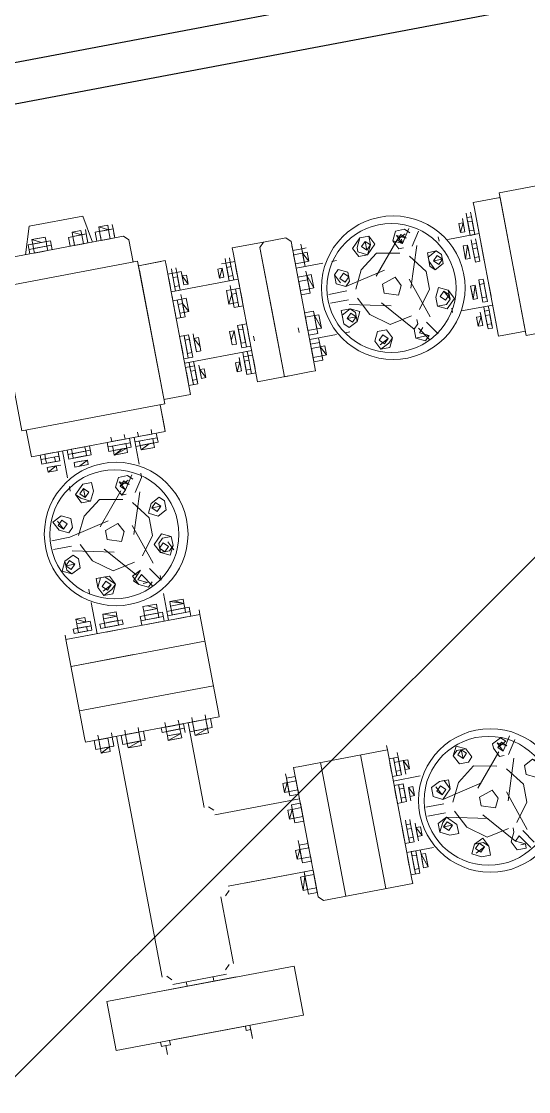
# Model space of a CAD drawing. Extents: x 407440 to 411585, y 6041728 to 6045069.
# Drawn here: x 410516.75 to 410523.16, y 6044318.08 to 6044331.62 of the extents above; entities that cross this region are included whole.
import ezdxf

# ---------------------------------------------------------------- set-up
doc = ezdxf.new("R2010")
doc.units = 0
doc.header["$LTSCALE"] = 5
doc.linetypes.add('foc-TIELINE', pattern=[1.875, 1.25, -0.625])
for name, color, linetype in [('P-BUFFER-PURPLE', 187, 'foc-TIELINE'), ('P-PROPOSED-EXISTING-H', 59, 'Continuous'), ('T-TIE', 201, 'foc-TIELINE')]:
    doc.layers.add(name, color=color, linetype=linetype)

# ---------------------------------------------------------------- blocks, each defined once
blk = doc.blocks.new('P-RIG-877')
at = {"layer": 'T-TIE', "linetype": 'ByBlock', "lineweight": 25}
for points in [[(-8.3924, 12.5829), (-9.0927, 12.5829), (-9.0927, 7.7036)], [(-8.4383, 12.5829), (-8.4383, 12.491), (-8.9894, 12.491), (-8.9894, 7.7495), (-9.0927, 7.7495)]]:
    blk.add_lwpolyline(points, dxfattribs=at)
at = {"layer": 'T-TIE', "linetype": 'ByBlock', "lineweight": 5}
for points in [[(-8.5417, 9.4142), (-8.5417, 9.0468), (-8.5417, 9.4142)], [(-8.5417, 9.0468), (-8.1743, 9.0468), (-8.1743, 9.4142), (-8.5417, 9.4142)], [(-8.1743, 9.0468), (-8.5417, 9.0468), (-8.1743, 9.0468)], [(-8.1858, 9.0468), (-8.1858, 8.9779), (-8.5187, 8.9779), (-8.5302, 8.9779), (-8.5302, 9.0468), (-8.3695, 9.0468), (-8.1972, 9.0468)], [(-8.5072, 8.955), (-8.4957, 8.955), (-8.4957, 8.9665), (-8.5072, 8.9665)], [(-8.4498, 8.8976), (-8.4498, 8.9779), (-8.4957, 8.9779)], [(-8.4728, 8.9665), (-8.4613, 8.9665), (-8.4613, 8.955), (-8.4957, 8.955), (-8.4498, 8.955), (-8.4498, 8.9665), (-8.4957, 8.9665), (-8.4498, 8.9665)], [(-8.4728, 8.955), (-8.4613, 8.955), (-8.4843, 8.955), (-8.4843, 8.9665), (-8.4613, 8.9665)], [(-8.4383, 8.9665), (-8.4269, 8.9665), (-8.4269, 8.955), (-8.3809, 8.955), (-8.3809, 8.9665), (-8.4269, 8.9665), (-8.3809, 8.9665)], [(-8.4383, 8.955), (-8.4269, 8.955), (-8.3924, 8.955), (-8.4154, 8.955), (-8.4154, 8.9665), (-8.3924, 8.9665)], [(-8.3809, 8.9779), (-8.4269, 8.9779)], [(-8.4039, 8.955), (-8.3924, 8.955), (-8.3924, 8.9665), (-8.4039, 8.9665)], [(-8.3006, 8.955), (-8.2891, 8.955), (-8.2891, 8.9665), (-8.335, 8.9665), (-8.2776, 8.9665), (-8.2776, 8.955), (-8.335, 8.955)], [(-8.2891, 8.9779), (-8.3235, 8.9779)], [(-8.3006, 8.9665), (-8.2891, 8.9665), (-8.312, 8.9665)], [(-8.2661, 8.8976), (-8.2661, 8.9779)], [(-8.2661, 8.9665), (-8.2546, 8.9665), (-8.2546, 8.955), (-8.2661, 8.955)], [(-8.2087, 8.9779), (-8.2546, 8.9779)], [(-8.2432, 8.955), (-8.2432, 8.9665), (-8.2202, 8.9665), (-8.2202, 8.955), (-8.2546, 8.955), (-8.2087, 8.955)], [(-8.2546, 8.9665), (-8.2087, 8.9665), (-8.2546, 8.9665)], [(-8.2202, 8.955), (-8.2087, 8.955), (-8.2087, 8.9665), (-8.2202, 8.9665)], [(-8.4843, 8.9435), (-8.4957, 8.9435), (-8.4613, 8.9435), (-8.4613, 8.932)], [(-8.3924, 8.932), (-8.4269, 8.932), (-8.3924, 8.932), (-8.4269, 8.9435), (-8.3924, 8.932), (-8.3924, 8.9435), (-8.4154, 8.9435), (-8.4269, 8.9435), (-8.3924, 8.9435), (-8.4269, 8.9435), (-8.3924, 8.9435), (-8.4269, 8.9435), (-8.4269, 8.932)], [(-8.2891, 8.955), (-8.3235, 8.955)], [(-8.3006, 8.932), (-8.3235, 8.932), (-8.2891, 8.932), (-8.3235, 8.9435), (-8.2891, 8.9435), (-8.312, 8.9435), (-8.2891, 8.9435), (-8.2891, 8.932), (-8.3235, 8.9435), (-8.2891, 8.9435), (-8.3235, 8.9435), (-8.3235, 8.932), (-8.2891, 8.932)], [(-8.3006, 8.8746), (-8.3235, 8.8746), (-8.3006, 8.8861), (-8.2776, 8.8631), (-8.2891, 8.8402), (-8.2891, 8.8631), (-8.3006, 8.8746), (-8.3235, 8.8631)], [(-8.4498, 8.8746), (-8.4613, 8.8746)], [(-8.4154, 8.8746), (-8.4269, 8.8631), (-8.4154, 8.8746)], [(-8.3924, 8.8746), (-8.4154, 8.8746), (-8.3924, 8.8746)], [(-8.4039, 8.8746), (-8.4039, 8.8516)], [(-8.3809, 8.8516), (-8.3924, 8.8746), (-8.3809, 8.8516)], [(-8.3235, 8.8746), (-8.335, 8.8516), (-8.3235, 8.8746)], [(-8.2661, 8.8746), (-8.2776, 8.8746)], [(-7.0836, 8.8402), (-7.0721, 8.8631), (-7.0836, 8.8402)], [(-8.4843, 8.8287), (-8.4498, 8.8057)], [(-8.2891, 8.7942), (-8.335, 8.8287), (-8.3809, 8.8287), (-8.4269, 8.7942)], [(-8.335, 8.8516), (-8.312, 8.8402), (-8.335, 8.8516)], [(-8.312, 8.8402), (-8.2891, 8.8402), (-8.312, 8.8402)], [(-8.2202, 8.8287), (-8.2546, 8.8057)], [(-7.1755, 8.8287), (-7.141, 8.8057)], [(-7.1066, 8.8402), (-7.0836, 8.8402), (-7.1066, 8.8402)], [(-6.9688, 8.7942), (-7.0147, 8.8287), (-7.0606, 8.8287), (-7.1066, 8.7942)], [(-6.9114, 8.8287), (-6.9458, 8.8057)], [(-8.4843, 8.8057), (-8.4957, 8.7942), (-8.4843, 8.8057)], [(-8.4957, 8.8057), (-8.4613, 8.7828)], [(-8.4498, 8.8172), (-8.3465, 8.7828)], [(-8.3695, 8.7828), (-8.2661, 8.8172)], [(-8.2087, 8.8057), (-8.2432, 8.7828)], [(-8.2202, 8.8057), (-8.2202, 8.7942), (-8.2202, 8.7713), (-8.2087, 8.7942), (-8.2202, 8.8057), (-8.2202, 8.7942)], [(-7.1869, 8.8172), (-7.1525, 8.7942)], [(-7.1755, 8.8057), (-7.164, 8.7828)], [(-7.1295, 8.8172), (-7.0262, 8.7828)], [(-7.0492, 8.7828), (-6.9458, 8.8172)], [(-6.8999, 8.8172), (-6.9344, 8.7942)], [(-6.9114, 8.7942), (-6.9114, 8.8057), (-6.9229, 8.7828), (-6.9344, 8.7942), (-6.9229, 8.7828), (-6.9114, 8.8057), (-6.8999, 8.8057)], [(-6.8999, 8.7828), (-6.8999, 8.8057), (-6.8999, 8.7828)], [(-8.4957, 8.7942), (-8.4957, 8.7713), (-8.4957, 8.7942)], [(-8.4843, 8.7942), (-8.4728, 8.7713), (-8.3924, 8.7024)], [(-8.4728, 8.7828), (-8.4613, 8.7828), (-8.4728, 8.7598), (-8.4498, 8.7713), (-8.4498, 8.7828)], [(-8.2546, 8.7828), (-8.2661, 8.7828)], [(-8.2546, 8.7828), (-8.2432, 8.7713), (-8.2546, 8.7828)], [(-7.164, 8.7713), (-7.141, 8.7828), (-7.164, 8.7713)], [(-7.0721, 8.7139), (-7.1525, 8.7828)], [(-7.141, 8.7942), (-7.141, 8.7828)], [(-6.9229, 8.7828), (-7.0032, 8.7139)], [(-6.9458, 8.7828), (-6.9573, 8.7828)], [(-6.9458, 8.7828), (-6.9229, 8.7713), (-6.9458, 8.7828)], [(-6.9229, 8.7713), (-6.8999, 8.7828), (-6.9229, 8.7713)], [(-8.4957, 8.7713), (-8.4728, 8.7598), (-8.4957, 8.7713)], [(-8.4383, 8.7713), (-8.4498, 8.7139), (-8.4154, 8.668), (-8.3695, 8.645)], [(-8.3465, 8.645), (-8.3006, 8.668), (-8.2661, 8.7139), (-8.2776, 8.7713)], [(-8.2432, 8.7713), (-8.3235, 8.7024)], [(-8.2432, 8.7713), (-8.2202, 8.7713), (-8.2432, 8.7713)], [(-7.1755, 8.7713), (-7.164, 8.7713), (-7.1755, 8.7713)], [(-7.1181, 8.7713), (-7.1295, 8.7139), (-7.0951, 8.668), (-7.0492, 8.645)], [(-7.0262, 8.645), (-6.9803, 8.668), (-6.9458, 8.7139), (-6.9573, 8.7713)], [(-8.3809, 8.622), (-8.4039, 8.7254)], [(-8.312, 8.7254), (-8.335, 8.622)], [(-7.0606, 8.622), (-7.0836, 8.7254)], [(-6.9918, 8.7254), (-7.0147, 8.622)], [(-8.4957, 8.7024), (-8.4957, 8.6794), (-8.4957, 8.7024)], [(-8.4843, 8.6909), (-8.4613, 8.6909)], [(-8.2546, 8.7024), (-8.2546, 8.6794), (-8.2546, 8.7024)], [(-8.2202, 8.6794), (-8.2317, 8.7024)], [(-7.1525, 8.7139), (-7.1755, 8.7024), (-7.1525, 8.7139)], [(-7.1755, 8.6909), (-7.1525, 8.6909)], [(-7.141, 8.7024), (-7.1525, 8.7139), (-7.141, 8.7024)], [(-7.141, 8.6794), (-7.141, 8.7024), (-7.141, 8.6794)], [(-6.8999, 8.7139), (-6.9229, 8.7139), (-6.8999, 8.7139)], [(-6.9114, 8.6794), (-6.9229, 8.7024)], [(-8.2546, 8.6794), (-8.2317, 8.668), (-8.2546, 8.6794)], [(-8.2317, 8.668), (-8.2087, 8.6794), (-8.2317, 8.668)], [(-7.164, 8.668), (-7.141, 8.6794), (-7.164, 8.668)], [(-6.9344, 8.6794), (-6.9114, 8.668), (-6.9344, 8.6794)], [(-7.0606, 8.622), (-7.0836, 8.645), (-7.0606, 8.622)], [(-6.9918, 8.645), (-7.0147, 8.622), (-6.9918, 8.645)], [(-6.9688, 8.645), (-6.9918, 8.645), (-6.9688, 8.645)], [(-6.9688, 8.622), (-6.9688, 8.645), (-6.9688, 8.622)], [(-8.4498, 8.5991), (-8.4498, 8.6105)], [(-8.4154, 8.6335), (-8.4269, 8.6105), (-8.4154, 8.6335)], [(-8.3924, 8.6105), (-8.4154, 8.5991), (-8.3924, 8.5991), (-8.3809, 8.622), (-8.3924, 8.5991), (-8.4154, 8.5991), (-8.4269, 8.6105), (-8.4154, 8.5991)], [(-8.3924, 8.6335), (-8.4154, 8.6335), (-8.3924, 8.6335)], [(-8.3809, 8.622), (-8.3924, 8.6335), (-8.3809, 8.622)], [(-8.3695, 8.5761), (-8.3695, 8.622)], [(-8.3465, 8.5761), (-8.3465, 8.622)], [(-8.3006, 8.6105), (-8.3006, 8.6335)], [(-8.2776, 8.6105), (-8.2891, 8.6335), (-8.2776, 8.6105)], [(-8.2891, 8.5991), (-8.2776, 8.6105), (-8.2891, 8.5991)], [(-8.2661, 8.5991), (-8.2661, 8.6105)], [(-7.0951, 8.6105), (-7.0721, 8.622)], [(-7.0492, 8.5761), (-7.0492, 8.622)], [(-7.0262, 8.5761), (-7.0262, 8.622)], [(-6.9918, 8.6105), (-6.9918, 8.6335)], [(-6.9803, 8.5991), (-6.9688, 8.622), (-6.9803, 8.5991)], [(-8.4498, 8.5072), (-8.4498, 8.5761)], [(-8.2202, 8.5072), (-8.2202, 8.5302), (-8.2546, 8.5302), (-8.2546, 8.5072), (-8.2661, 8.5072), (-8.2661, 8.5761)], [(-7.1295, 8.5072), (-7.1295, 8.5761)], [(-6.9458, 8.5072), (-6.9458, 8.5761)], [(-8.5072, 8.5072), (-8.4957, 8.5072), (-8.4957, 8.5302), (-8.5072, 8.5302)], [(-8.4728, 8.5302), (-8.4613, 8.5302), (-8.4843, 8.5302), (-8.4613, 8.5302), (-8.4613, 8.5417), (-8.4843, 8.5417), (-8.4613, 8.5417), (-8.4843, 8.5417), (-8.4613, 8.5417), (-8.4843, 8.5302), (-8.4613, 8.5417), (-8.4843, 8.5417), (-8.4843, 8.5302), (-8.4957, 8.5302), (-8.4613, 8.5302), (-8.4613, 8.5072), (-8.4843, 8.5072), (-8.4843, 8.5302)], [(-8.4957, 8.5417), (-8.4957, 8.5302)], [(-8.4613, 8.5302), (-8.4957, 8.5302), (-8.4498, 8.5302), (-8.4498, 8.5072), (-8.4957, 8.5072), (-8.4498, 8.5072), (-8.4957, 8.5072)], [(-8.4383, 8.5302), (-8.4269, 8.5302), (-8.3809, 8.5302), (-8.3809, 8.5072), (-8.4269, 8.5072), (-8.4383, 8.5072)], [(-8.4039, 8.5302), (-8.3924, 8.5302), (-8.4154, 8.5302), (-8.4154, 8.5072), (-8.3924, 8.5072), (-8.3924, 8.5302), (-8.4269, 8.5302), (-8.4269, 8.5417), (-8.3924, 8.5417)], [(-8.4269, 8.5302), (-8.4269, 8.5072)], [(-8.335, 8.5302), (-8.2776, 8.5302), (-8.2776, 8.5072), (-8.335, 8.5072), (-8.2891, 8.5072), (-8.312, 8.5072)], [(-8.2891, 8.5417), (-8.3235, 8.5417), (-8.2891, 8.5417), (-8.3235, 8.5417), (-8.2891, 8.5417), (-8.3235, 8.5302), (-8.2891, 8.5302), (-8.312, 8.5302), (-8.2891, 8.5302), (-8.3006, 8.5302)], [(-8.3006, 8.5417), (-8.3235, 8.5417), (-8.3235, 8.5302), (-8.2891, 8.5302), (-8.2891, 8.5072), (-8.3006, 8.5072)], [(-8.2891, 8.5302), (-8.2891, 8.5417), (-8.3235, 8.5417)], [(-8.2087, 8.5302), (-8.2546, 8.5302), (-8.2661, 8.5302)], [(-8.2202, 8.5302), (-8.2202, 8.5417), (-8.2432, 8.5417), (-8.2202, 8.5417), (-8.2432, 8.5417), (-8.2202, 8.5417), (-8.2432, 8.5417), (-8.2202, 8.5417), (-8.2432, 8.5302), (-8.2202, 8.5302), (-8.2546, 8.5302), (-8.2432, 8.5302), (-8.2432, 8.5417)], [(-7.1755, 8.5302), (-7.1869, 8.5302), (-7.1984, 8.5302)], [(-7.141, 8.5417), (-7.1755, 8.5417), (-7.1525, 8.5417), (-7.1755, 8.5417), (-7.1525, 8.5417), (-7.1755, 8.5417), (-7.1525, 8.5417), (-7.1525, 8.5531), (-7.1755, 8.5417), (-7.1525, 8.5531), (-7.1755, 8.5531), (-7.1755, 8.5417), (-7.1755, 8.5302), (-7.1755, 8.5187), (-7.1869, 8.5187)], [(-7.1525, 8.5302), (-7.141, 8.5302), (-7.141, 8.5072), (-7.1869, 8.5072), (-7.1869, 8.5302), (-7.141, 8.5302), (-7.1755, 8.5302), (-7.1525, 8.5302), (-7.1525, 8.5187), (-7.141, 8.5187)], [(-7.1181, 8.5302), (-7.1066, 8.5302), (-7.1066, 8.5187), (-7.1181, 8.5187)], [(-7.0721, 8.5417), (-7.1066, 8.5417), (-7.0836, 8.5531), (-7.1066, 8.5531), (-7.1066, 8.5417)], [(-7.0836, 8.5531), (-7.0836, 8.5417)], [(-7.0721, 8.5187), (-7.0836, 8.5187), (-7.0836, 8.5302)], [(-7.0262, 8.5302), (-7.0147, 8.5302), (-7.0147, 8.5187), (-7.0262, 8.5187)], [(-7.0032, 8.5531), (-7.0032, 8.5417), (-7.0147, 8.5417)], [(-6.9803, 8.5302), (-6.9688, 8.5302), (-7.0147, 8.5302), (-6.9688, 8.5302), (-6.9688, 8.5072), (-7.0147, 8.5072)], [(-6.9688, 8.5417), (-7.0032, 8.5417), (-6.9803, 8.5417), (-6.9803, 8.5531), (-7.0032, 8.5531), (-6.9803, 8.5531), (-7.0032, 8.5417)], [(-6.9688, 8.5187), (-6.9803, 8.5187), (-6.9803, 8.5302), (-7.0032, 8.5302), (-7.0032, 8.5187)], [(-6.9344, 8.5531), (-6.9344, 8.5417), (-6.9458, 8.5417)], [(-6.9458, 8.5302), (-6.9344, 8.5302), (-6.9344, 8.5187), (-6.9458, 8.5187), (-6.9458, 8.5302), (-6.8884, 8.5302), (-6.8884, 8.5072)], [(-6.9114, 8.5531), (-6.9344, 8.5531), (-6.8999, 8.5531), (-6.9344, 8.5417), (-6.8999, 8.5417), (-6.9344, 8.5417), (-6.8999, 8.5417), (-6.9344, 8.5417), (-6.8999, 8.5417)], [(-6.8999, 8.5531), (-6.8999, 8.5417), (-6.9229, 8.5417)], [(-6.8999, 8.5302), (-6.8999, 8.5187)], [(-8.5302, 8.4957), (-8.5187, 8.5072), (-8.1858, 8.5072), (-8.1858, 8.4957), (-8.1858, 8.4269), (-8.5187, 8.4269), (-8.358, 8.4269), (-8.1858, 8.4269)], [(-8.4613, 8.5072), (-8.4728, 8.5072)], [(-8.4269, 8.5072), (-8.3809, 8.5072), (-8.4269, 8.5072)], [(-8.3924, 8.5072), (-8.4039, 8.5072)], [(-8.2891, 8.5072), (-8.3235, 8.5072)], [(-8.2087, 8.5072), (-8.2546, 8.5072)], [(-8.2546, 8.5072), (-8.2087, 8.5072), (-8.2546, 8.5072)], [(-7.2099, 8.5072), (-7.2099, 8.2776), (-7.2099, 8.2661), (-6.877, 8.2661), (-6.8655, 8.2776), (-6.8655, 8.5072), (-6.877, 8.5072), (-7.2099, 8.5072), (-7.2214, 8.5072)], [(-7.141, 8.5187), (-7.1869, 8.5187), (-7.141, 8.5187)], [(-7.1755, 8.5072), (-7.1525, 8.5072)], [(-7.0721, 8.5187), (-7.1181, 8.5187), (-7.0721, 8.5187)], [(-7.1066, 8.5072), (-7.0836, 8.5072)], [(-7.0147, 8.5187), (-6.9688, 8.5187), (-7.0147, 8.5187)], [(-7.0032, 8.5072), (-6.9803, 8.5072)], [(-6.8884, 8.5187), (-6.9458, 8.5187), (-6.8999, 8.5187), (-6.9114, 8.5187)], [(-6.8999, 8.5072), (-6.9344, 8.5072), (-6.9114, 8.5072)], [(-8.5187, 8.4269), (-8.5302, 8.4383), (-8.5302, 8.4957), (-8.5302, 8.4383), (-8.5302, 8.358), (-8.5187, 8.358), (-8.1858, 8.358), (-8.1858, 8.4383)], [(-8.2891, 8.4843), (-8.3006, 8.4843)], [(-6.8655, 8.4383), (-7.2099, 8.4383)], [(-8.2891, 8.3695), (-8.3006, 8.3695)], [(-8.4957, 8.3465), (-8.4498, 8.3465), (-8.4957, 8.3465), (-8.5072, 8.3465)], [(-8.4498, 8.358), (-8.4957, 8.358), (-8.4957, 8.335), (-8.4613, 8.335), (-8.4613, 8.3465)], [(-8.4613, 8.1972), (-8.4613, 8.2087), (-8.4957, 8.2087), (-8.4498, 8.2087), (-8.4498, 8.1858), (-8.4957, 8.1858), (-8.4498, 8.1858), (-8.4498, 8.358), (-8.4498, 8.335), (-8.4957, 8.335), (-8.4843, 8.335), (-8.4843, 8.3465)], [(-8.4843, 8.358), (-8.4613, 8.358), (-8.4728, 8.358)], [(-8.4269, 8.358), (-8.3809, 8.358), (-8.3809, 8.335), (-8.4269, 8.335), (-8.4269, 8.358), (-8.4383, 8.358)], [(-8.4154, 8.3465), (-8.4154, 8.335), (-8.4269, 8.335), (-8.3924, 8.335), (-8.3924, 8.3465)], [(-8.4154, 8.358), (-8.3924, 8.358), (-8.4039, 8.358)], [(-8.335, 8.358), (-8.335, 8.335), (-8.2776, 8.335), (-8.2776, 8.358)], [(-8.335, 8.335), (-8.3235, 8.335), (-8.2891, 8.335), (-8.2891, 8.3465), (-8.3006, 8.3465)], [(-8.3235, 8.335), (-8.3235, 8.3465), (-8.335, 8.3465)], [(-8.2891, 8.3465), (-8.335, 8.3465), (-8.2776, 8.3465)], [(-8.312, 8.358), (-8.2891, 8.358), (-8.3235, 8.358)], [(-8.2661, 8.1858), (-8.2661, 8.358)], [(-8.2087, 8.3465), (-8.2546, 8.3465), (-8.2661, 8.3465)], [(-8.2546, 8.3465), (-8.2087, 8.3465), (-8.2202, 8.3465), (-8.2202, 8.335), (-8.2432, 8.335), (-8.2432, 8.3465)], [(-8.2202, 8.358), (-8.2432, 8.358)], [(-8.4957, 8.335), (-8.5072, 8.335)], [(-8.4957, 8.3235), (-8.4957, 8.335), (-8.4613, 8.335), (-8.4728, 8.335)], [(-8.4843, 8.335), (-8.4613, 8.335)], [(-8.4613, 8.3235), (-8.4843, 8.3235), (-8.4613, 8.3235), (-8.4843, 8.3235), (-8.4613, 8.312), (-8.4843, 8.312), (-8.4843, 8.3235), (-8.4613, 8.3235), (-8.4613, 8.312)], [(-8.4613, 8.3235), (-8.4843, 8.3235), (-8.4613, 8.3235)], [(-8.4269, 8.335), (-8.4383, 8.335)], [(-8.3924, 8.3235), (-8.4269, 8.3235), (-8.3924, 8.3235), (-8.4269, 8.3235), (-8.3924, 8.3235), (-8.4269, 8.3235), (-8.3924, 8.3235), (-8.4269, 8.3235), (-8.4269, 8.335), (-8.3924, 8.335), (-8.3924, 8.3235), (-8.4154, 8.335), (-8.3924, 8.335), (-8.4039, 8.335)], [(-8.312, 8.3235), (-8.2891, 8.3235), (-8.3235, 8.3235), (-8.2891, 8.3235), (-8.3235, 8.3235), (-8.2891, 8.3235), (-8.3235, 8.3235), (-8.2891, 8.3235), (-8.2891, 8.312), (-8.3235, 8.312), (-8.3235, 8.3235), (-8.3006, 8.312)], [(-8.312, 8.335), (-8.2891, 8.335), (-8.3006, 8.335)], [(-8.2087, 8.335), (-8.2546, 8.335), (-8.2661, 8.335)], [(-8.2432, 8.3235), (-8.2202, 8.3235), (-8.2546, 8.3235), (-8.2432, 8.3235), (-8.2432, 8.312), (-8.2202, 8.312), (-8.2202, 8.3235), (-8.2432, 8.3235), (-8.2202, 8.3235), (-8.2432, 8.3235), (-8.2202, 8.312)], [(-8.2202, 8.3235), (-8.2432, 8.3235), (-8.2202, 8.3235)], [(-6.8655, 8.335), (-7.2099, 8.335)], [(-7.1869, 8.2661), (-7.141, 8.2661), (-7.1869, 8.2661), (-7.141, 8.2661), (-7.1525, 8.2661), (-7.1525, 8.2317), (-7.1755, 8.2317), (-7.1525, 8.2317), (-7.1755, 8.2317), (-7.1755, 8.2661), (-7.1869, 8.2661), (-7.1869, 8.2432), (-7.141, 8.2432), (-7.1755, 8.2432), (-7.1525, 8.2432)], [(-7.141, 8.2661), (-7.141, 8.2432), (-7.1525, 8.2432), (-7.1755, 8.2432), (-7.141, 8.2432)], [(-7.1525, 8.2661), (-7.1755, 8.2661)], [(-7.1295, 8.048), (-7.1295, 8.2661)], [(-7.0721, 8.2432), (-7.1066, 8.2432), (-7.0836, 8.2432), (-7.0721, 8.2432), (-7.0721, 8.2661), (-7.1181, 8.2661), (-7.0721, 8.2661), (-7.1181, 8.2661), (-7.1181, 8.2432)], [(-7.1066, 8.2661), (-7.1181, 8.2661)], [(-7.0721, 8.2661), (-7.0836, 8.2661)], [(-7.0262, 8.2661), (-7.0147, 8.2661), (-6.9688, 8.2661), (-6.9803, 8.2661), (-7.0032, 8.2661), (-7.0032, 8.2432), (-7.0147, 8.2432), (-7.0262, 8.2432)], [(-6.9688, 8.2661), (-7.0147, 8.2661), (-6.9688, 8.2661)], [(-7.0147, 8.2432), (-7.0147, 8.2661)], [(-6.9803, 8.2432), (-6.9803, 8.2661)], [(-6.9688, 8.2432), (-6.9688, 8.2661)], [(-6.9458, 8.048), (-6.9458, 8.2661), (-6.9458, 8.0939), (-6.9458, 8.2661), (-6.9344, 8.2661), (-6.8999, 8.2661), (-6.9458, 8.2661), (-6.8884, 8.2661), (-6.8884, 8.2432), (-6.9458, 8.2432), (-6.9344, 8.2432), (-6.9344, 8.2661), (-6.9114, 8.2661), (-6.8999, 8.2661), (-6.8999, 8.2432), (-6.9229, 8.2432)], [(-6.9114, 8.2317), (-6.9344, 8.2317), (-6.9344, 8.2432), (-6.9458, 8.2432), (-6.9458, 8.2661)], [(-8.4613, 8.2317), (-8.4843, 8.2202), (-8.4613, 8.2202), (-8.4843, 8.2202), (-8.4613, 8.2202), (-8.4843, 8.2202), (-8.4613, 8.2202), (-8.4957, 8.2202), (-8.4843, 8.2202), (-8.4843, 8.2317), (-8.4613, 8.2317), (-8.4613, 8.2202), (-8.4843, 8.2202)], [(-8.3006, 8.2317), (-8.3235, 8.2202), (-8.3235, 8.2317), (-8.2891, 8.2317), (-8.2891, 8.2202), (-8.3235, 8.2202), (-8.2891, 8.2202), (-8.3235, 8.2202), (-8.2891, 8.2202), (-8.3235, 8.2202), (-8.2891, 8.2202), (-8.312, 8.2202)], [(-8.2432, 8.2202), (-8.2202, 8.2202), (-8.2202, 8.2317)], [(-7.1755, 8.2317), (-7.1755, 8.2432), (-7.1869, 8.2432), (-7.1984, 8.2432)], [(-7.0836, 8.2317), (-7.1066, 8.2432), (-7.0836, 8.2432), (-7.1066, 8.2432), (-7.0721, 8.2432), (-7.1181, 8.2432), (-7.1066, 8.2432)], [(-7.0836, 8.2317), (-7.1066, 8.2317), (-7.0836, 8.2317)], [(-7.0032, 8.2317), (-7.0032, 8.2432)], [(-6.8999, 8.2317), (-6.8999, 8.2432), (-6.9114, 8.2432), (-6.9344, 8.2432), (-6.8999, 8.2317), (-6.9344, 8.2317), (-6.8999, 8.2317), (-6.9344, 8.2317)], [(-6.9344, 8.2432), (-6.8999, 8.2432), (-6.9344, 8.2432)], [(-6.8999, 8.2317), (-6.9344, 8.2317), (-6.8999, 8.2317)], [(-8.4957, 8.1858), (-8.4957, 8.2087), (-8.5072, 8.2087)], [(-8.4957, 8.2202), (-8.4957, 8.2087)], [(-8.4728, 8.2087), (-8.4613, 8.2087), (-8.4843, 8.2087), (-8.4843, 8.1972)], [(-8.4269, 8.2087), (-8.4269, 8.1858), (-8.3809, 8.1858), (-8.4269, 8.1858), (-8.4383, 8.1858), (-8.4269, 8.1858)], [(-8.3809, 8.1858), (-8.3809, 8.2087), (-8.4269, 8.2087), (-8.4383, 8.2087)], [(-8.3924, 8.2202), (-8.4269, 8.2202), (-8.3924, 8.2202), (-8.4269, 8.2202), (-8.3924, 8.2202), (-8.4269, 8.2202), (-8.3924, 8.2202), (-8.4269, 8.2202), (-8.4269, 8.2087), (-8.3924, 8.2087), (-8.3924, 8.1972)], [(-8.4039, 8.2087), (-8.3924, 8.2087), (-8.4154, 8.2087), (-8.4154, 8.1972)], [(-8.3235, 8.2202), (-8.335, 8.2202)], [(-8.3006, 8.1972), (-8.2891, 8.1972), (-8.2891, 8.2087), (-8.3235, 8.2087), (-8.335, 8.2087), (-8.335, 8.1858)], [(-8.3235, 8.2087), (-8.3235, 8.1972), (-8.335, 8.1972), (-8.2776, 8.1972)], [(-8.335, 8.2087), (-8.2776, 8.2087), (-8.2776, 8.1858)], [(-8.312, 8.2087), (-8.2891, 8.2087), (-8.3006, 8.2087)], [(-8.2087, 8.2087), (-8.2546, 8.2087), (-8.2661, 8.2087)], [(-8.2087, 8.1972), (-8.2202, 8.1972), (-8.2202, 8.2087), (-8.2546, 8.2087), (-8.2546, 8.1858), (-8.2087, 8.1858), (-8.2087, 8.2087), (-8.2202, 8.2087), (-8.2432, 8.2087), (-8.2432, 8.1972)], [(-8.1858, 8.1858), (-8.1858, 8.1169), (-8.1858, 8.1858), (-8.5187, 8.1858), (-8.5302, 8.1858), (-8.5302, 8.1169), (-8.1743, 8.1169), (-8.3465, 8.1169), (-8.5187, 8.1169)], [(-8.5187, 8.1858), (-8.5302, 8.1858), (-8.5302, 8.1169), (-8.5302, 8.1743)], [(-8.4957, 8.1972), (-8.4498, 8.1972), (-8.4957, 8.1972), (-8.5072, 8.1972)], [(-8.4843, 8.1858), (-8.4613, 8.1858), (-8.4728, 8.1858)], [(-8.4154, 8.1858), (-8.4039, 8.1858), (-8.3924, 8.1858), (-8.4039, 8.1858), (-8.3924, 8.1858), (-8.4039, 8.1858)], [(-8.335, 8.1972), (-8.2891, 8.1972)], [(-8.312, 8.1858), (-8.2891, 8.1858), (-8.3235, 8.1858)], [(-8.2546, 8.1972), (-8.2087, 8.1972), (-8.2546, 8.1972), (-8.2661, 8.1972)], [(-8.2432, 8.1858), (-8.2202, 8.1858)], [(-6.7162, 7.8413), (-6.7162, 8.1743), (-6.5899, 8.1743), (-6.5899, 7.8413)], [(-8.5417, 7.761), (-8.5991, 7.761), (-8.6105, 7.761), (-8.6105, 8.0939), (-8.5991, 8.1054), (-8.5417, 8.1054)], [(-8.5187, 7.7495), (-8.1743, 7.7495), (-8.5417, 7.7495), (-8.5417, 8.1169), (-8.5302, 8.1169)], [(-8.5417, 8.1169), (-8.1743, 8.1169), (-8.5417, 8.1169)], [(-8.1743, 7.7495), (-8.1743, 8.1169), (-8.1743, 7.7495)], [(-8.1743, 7.761), (-8.1054, 7.761), (-8.1054, 8.1054), (-8.1743, 8.1054), (-8.1169, 8.1054), (-8.1054, 8.1054)], [(-7.6347, 8.1054), (-7.6462, 8.1054)], [(-7.5658, 7.9217), (-7.5658, 7.761), (-7.5658, 8.1054)], [(-7.451, 8.1054), (-7.451, 7.761)], [(-8.645, 8.071), (-8.6335, 8.071), (-8.6335, 8.0365), (-8.645, 8.0365), (-8.645, 8.0595), (-8.645, 8.0365), (-8.645, 8.0595), (-8.645, 8.0365), (-8.645, 8.0595), (-8.6335, 8.0595), (-8.6105, 8.0595), (-8.6105, 8.0365), (-8.622, 8.0365)], [(-8.645, 8.0595), (-8.645, 8.0365), (-8.6335, 8.0595), (-8.6335, 8.071), (-8.6335, 8.0365), (-8.645, 8.0365), (-8.6335, 8.0595), (-8.6335, 8.0365), (-8.6105, 8.0365)], [(-8.622, 8.071), (-8.6105, 8.071), (-8.6335, 8.071), (-8.6335, 8.025), (-8.6105, 8.025), (-8.6105, 8.071), (-8.6105, 8.025), (-8.6105, 8.071)], [(-8.1054, 8.0365), (-8.1054, 8.071), (-8.1169, 8.071)], [(-8.0824, 8.0824), (-8.0824, 8.025), (-8.1054, 8.025), (-8.0365, 8.025)], [(-8.0939, 8.025), (-8.0939, 8.0824), (-8.0824, 8.0824), (-8.1054, 8.0824)], [(-8.071, 8.048), (-8.071, 8.071), (-8.071, 8.0365), (-8.071, 8.071), (-8.071, 8.0365), (-8.071, 8.071), (-8.071, 8.0365), (-8.071, 8.071), (-8.0824, 8.071), (-8.0939, 8.071), (-8.0939, 8.0365), (-8.0824, 8.0365), (-8.0824, 8.071), (-8.071, 8.071)], [(-8.0939, 8.0365), (-8.0824, 8.0365), (-8.0824, 8.0595), (-8.0824, 8.071), (-8.0824, 8.0365), (-8.071, 8.0365), (-8.0824, 8.0595)], [(-8.0824, 8.071), (-8.0939, 8.071)], [(-7.9332, 8.071), (-7.9447, 8.0595), (-7.9332, 8.071)], [(-7.8184, 8.071), (-7.8413, 8.071), (-7.8184, 8.071)], [(-7.8069, 8.071), (-7.8299, 8.0595)], [(-7.6347, 8.0824), (-7.6576, 8.0824), (-7.6576, 8.025), (-7.6347, 8.025), (-7.7036, 8.025)], [(-7.6806, 8.0365), (-7.6806, 8.071), (-7.6691, 8.071), (-7.6576, 8.071), (-7.6576, 8.0365), (-7.6462, 8.0365), (-7.6576, 8.0365), (-7.6691, 8.0365), (-7.6691, 8.071), (-7.6691, 8.0365), (-7.6691, 8.071), (-7.6691, 8.0365), (-7.6691, 8.071), (-7.6806, 8.048)], [(-7.6462, 8.025), (-7.6462, 8.0824)], [(-7.6462, 8.071), (-7.6462, 8.0365)], [(-7.6347, 8.071), (-7.6347, 8.0365), (-7.6347, 8.0595)], [(-7.3821, 8.071), (-7.3706, 8.071), (-7.3706, 8.0365), (-7.3706, 8.071), (-7.3477, 8.071), (-7.3362, 8.071), (-7.3362, 8.0365), (-7.3362, 8.071), (-7.3362, 8.048)], [(-7.3706, 8.0595), (-7.3706, 8.0365), (-7.3477, 8.0365), (-7.3362, 8.0365), (-7.3362, 8.071), (-7.3362, 8.0365)], [(-7.3477, 8.0595), (-7.3477, 8.0365), (-7.3477, 8.071), (-7.3362, 8.0365), (-7.3477, 8.071), (-7.3477, 8.0365), (-7.3477, 8.071), (-7.3591, 8.071)], [(-8.1054, 8.0595), (-8.1054, 8.0365), (-8.1169, 8.0365)], [(-7.9447, 8.0595), (-7.9332, 8.0365), (-7.9447, 8.0595)], [(-7.9217, 8.0595), (-7.9217, 8.0365)], [(-7.9102, 8.025), (-7.8987, 8.048), (-7.9102, 8.025)], [(-7.6576, 8.0595), (-7.6576, 8.0365)], [(-7.1525, 8.0365), (-7.141, 8.048)], [(-6.9344, 8.048), (-6.9229, 8.0365)], [(-8.0135, 8.025), (-8.0021, 8.025), (-7.9676, 8.0021)], [(-7.8069, 7.9906), (-7.8528, 8.025), (-7.8987, 8.025), (-7.9447, 7.9906)], [(-7.9332, 8.0365), (-7.9102, 8.025), (-7.9332, 8.0365)], [(-7.7725, 8.0021), (-7.738, 8.025), (-7.7495, 8.025)], [(-7.3706, 8.0365), (-7.3821, 8.0365)], [(-7.3706, 8.025), (-7.1525, 8.025)], [(-7.3477, 8.0365), (-7.3591, 8.0365)], [(-6.9229, 8.025), (-6.7507, 8.025)], [(-6.7162, 8.025), (-6.7162, 7.6921), (-6.5899, 7.6921), (-6.5899, 8.025), (-6.5785, 8.025), (-6.5785, 8.0365), (-6.5555, 8.0365), (-6.5899, 8.0365)], [(-8.6105, 7.8413), (-8.6794, 7.8643), (-8.6794, 8.0021), (-8.6105, 8.0135)], [(-8.622, 8.0021), (-8.6105, 8.0021), (-8.6105, 7.9561), (-8.6105, 8.0021), (-8.6105, 7.9561), (-8.6335, 7.9561), (-8.6335, 8.0021), (-8.6335, 7.9676), (-8.6105, 7.9676), (-8.6105, 7.9906), (-8.6335, 7.9906), (-8.6335, 8.0021), (-8.645, 8.0021)], [(-8.6105, 8.0021), (-8.6335, 8.0021), (-8.6335, 7.9676), (-8.6335, 7.9906), (-8.6335, 7.9676), (-8.645, 7.9676), (-8.6335, 7.9676)], [(-8.645, 7.9676), (-8.645, 7.9906), (-8.645, 7.9676), (-8.645, 7.9906), (-8.645, 7.9676), (-8.645, 7.9906), (-8.645, 7.9676), (-8.6335, 7.9906), (-8.645, 7.9906)], [(-8.1054, 7.9676), (-8.1054, 8.0021), (-8.1169, 8.0021)], [(-8.1054, 7.9906), (-8.1054, 7.9676), (-8.1169, 7.9676)], [(-8.1054, 7.9561), (-8.0824, 7.9561), (-8.0824, 8.0135), (-8.1054, 8.0135)], [(-8.0939, 7.9561), (-8.0939, 8.0135)], [(-8.0939, 7.9676), (-8.0824, 7.9676), (-8.0824, 7.9906), (-8.0824, 8.0021), (-8.0824, 7.9676), (-8.071, 7.9676), (-8.0824, 7.9906)], [(-8.0824, 8.0021), (-8.0939, 8.0021), (-8.0824, 8.0021), (-8.0824, 7.9676), (-8.0939, 7.9676), (-8.0939, 8.0021)], [(-8.071, 7.9791), (-8.071, 8.0021), (-8.071, 7.9676), (-8.071, 8.0021), (-8.071, 7.9676), (-8.071, 8.0021), (-8.071, 7.9676), (-8.0824, 8.0021), (-8.071, 8.0021)], [(-7.9676, 7.9791), (-7.9676, 7.9676), (-7.9791, 7.9791), (-8.0135, 8.0021)], [(-8.0021, 7.9906), (-7.9906, 7.9676)], [(-7.9676, 8.0135), (-7.8643, 7.9791)], [(-7.8873, 7.9791), (-7.7839, 8.0135)], [(-7.7265, 8.0021), (-7.761, 7.9791)], [(-7.738, 7.9791), (-7.738, 7.9906), (-7.7495, 7.9676), (-7.761, 7.9791), (-7.7495, 7.9676), (-7.738, 7.9906)], [(-7.7265, 7.9906), (-7.738, 8.0021), (-7.7265, 7.9906)], [(-7.738, 7.9676), (-7.7265, 7.9906), (-7.738, 7.9676)], [(-7.6576, 7.9676), (-7.6576, 8.0021), (-7.6462, 8.0021), (-7.6576, 8.0021), (-7.6691, 8.0021), (-7.6691, 7.9676), (-7.6806, 7.9676), (-7.6806, 8.0021), (-7.6691, 8.0021), (-7.6691, 7.9676), (-7.6691, 8.0021), (-7.6806, 7.9791)], [(-7.6576, 7.9906), (-7.6576, 7.9676), (-7.6462, 7.9676), (-7.6576, 7.9676), (-7.6691, 7.9676), (-7.6691, 7.9906), (-7.6691, 8.0021), (-7.6691, 7.9676)], [(-7.6691, 7.9676), (-7.6691, 8.0021), (-7.6691, 7.9676)], [(-7.6347, 7.9561), (-7.6576, 7.9561), (-7.6576, 8.0135), (-7.6347, 8.0135)], [(-7.6462, 7.9561), (-7.6462, 8.0135)], [(-7.6462, 8.0021), (-7.6462, 7.9676)], [(-7.6347, 8.0021), (-7.6347, 7.9676), (-7.6347, 7.9906)], [(-7.3477, 7.9906), (-7.3477, 7.9676), (-7.3477, 7.9906), (-7.3477, 8.0021), (-7.3477, 7.9676), (-7.3591, 7.9676), (-7.3591, 8.0021), (-7.3706, 8.0021), (-7.3706, 7.9676), (-7.3706, 8.0021), (-7.3821, 8.0021)], [(-7.3706, 7.9906), (-7.3706, 7.9676), (-7.3821, 7.9676)], [(-7.3591, 8.0135), (-7.3591, 7.9561), (-7.3706, 7.9561), (-7.3706, 8.0135), (-7.3477, 8.0135)], [(-7.3362, 7.9791), (-7.3362, 8.0021), (-7.3362, 7.9676), (-7.3362, 8.0021), (-7.3362, 7.9676), (-7.3477, 8.0021), (-7.3477, 7.9676), (-7.3362, 7.9676), (-7.3362, 8.0021), (-7.3477, 8.0021), (-7.3591, 8.0021)], [(-6.7392, 8.0021), (-6.7507, 8.0135)], [(-6.7277, 8.0021), (-6.7277, 7.8643)], [(-8.6105, 7.9676), (-8.622, 7.9676)], [(-7.9906, 7.9561), (-7.9676, 7.9676), (-7.9906, 7.9561)], [(-7.8987, 7.8987), (-7.9791, 7.9676)], [(-7.9561, 7.9676), (-7.9676, 7.9102), (-7.9332, 7.8643), (-7.8873, 7.8413)], [(-7.8643, 7.8413), (-7.8184, 7.8643), (-7.7839, 7.9102), (-7.7954, 7.9676)], [(-7.761, 7.9676), (-7.8413, 7.8987)], [(-7.3591, 7.9676), (-7.3706, 7.9676)], [(-6.7277, 7.9676), (-6.7162, 7.9676)], [(-8.622, 7.8528), (-8.622, 7.9102), (-8.622, 7.8643), (-8.6335, 7.8643), (-8.6335, 7.8987), (-8.6335, 7.8643), (-8.6335, 7.8873), (-8.645, 7.8643), (-8.6335, 7.8643), (-8.645, 7.8643)], [(-8.6105, 7.9102), (-8.6335, 7.9102), (-8.6335, 7.8528), (-8.6105, 7.8528)], [(-8.1054, 7.9102), (-8.0824, 7.9102), (-8.0824, 7.8528), (-8.1054, 7.8528)], [(-8.0939, 7.8528), (-8.0939, 7.9102), (-8.0939, 7.8643), (-8.0824, 7.8643)], [(-7.8873, 7.7725), (-7.8873, 7.8184), (-7.9102, 7.9217)], [(-7.8299, 7.9217), (-7.8528, 7.8184)], [(-7.6462, 7.9102), (-7.6462, 7.8643)], [(-7.3706, 7.9102), (-7.3477, 7.9102), (-7.3477, 7.8528), (-7.3706, 7.8528), (-7.3706, 7.9102), (-7.3706, 7.8643), (-7.3706, 7.8987), (-7.3706, 7.8758)], [(-8.645, 7.8758), (-8.645, 7.8987), (-8.645, 7.8643), (-8.645, 7.8987), (-8.6335, 7.8987), (-8.622, 7.8987), (-8.6105, 7.8987), (-8.6105, 7.8643), (-8.6105, 7.8873)], [(-8.645, 7.8987), (-8.6335, 7.8987), (-8.6335, 7.8873)], [(-8.0824, 7.8758), (-8.0824, 7.8987), (-8.0939, 7.8987), (-8.0824, 7.8987), (-8.0824, 7.8643), (-8.0939, 7.8643), (-8.1054, 7.8643), (-8.1054, 7.8987)], [(-8.0939, 7.8987), (-8.1054, 7.8987), (-8.1054, 7.8758)], [(-8.0595, 7.8758), (-8.071, 7.8987), (-8.071, 7.8643), (-8.071, 7.8987), (-8.071, 7.8643), (-8.071, 7.8987), (-8.071, 7.8643), (-8.071, 7.8873)], [(-7.9906, 7.8987), (-8.0135, 7.8987), (-7.9906, 7.8987)], [(-8.0135, 7.8987), (-8.0135, 7.8758), (-8.0135, 7.8987)], [(-7.738, 7.8758), (-7.7495, 7.8987)], [(-7.6576, 7.8758), (-7.6576, 7.8987), (-7.6462, 7.8987), (-7.6576, 7.8987), (-7.6691, 7.8987), (-7.6806, 7.8987), (-7.6691, 7.8987), (-7.6691, 7.8643), (-7.6576, 7.8643), (-7.6462, 7.8643), (-7.6576, 7.8643), (-7.6576, 7.8987)], [(-7.6691, 7.8987), (-7.6806, 7.8643), (-7.6691, 7.8643), (-7.6691, 7.8987), (-7.6691, 7.8643), (-7.6691, 7.8873)], [(-7.6806, 7.8758), (-7.6806, 7.8987), (-7.6806, 7.8643)], [(-7.6691, 7.8643), (-7.6691, 7.8987), (-7.6691, 7.8643)], [(-7.6462, 7.8758), (-7.6462, 7.8987)], [(-7.6347, 7.8643), (-7.6347, 7.8987)], [(-7.3362, 7.8643), (-7.3362, 7.8987), (-7.3477, 7.8987), (-7.3591, 7.8987), (-7.3477, 7.8987), (-7.3706, 7.8987), (-7.3821, 7.8987)], [(-7.3477, 7.8758), (-7.3477, 7.8987), (-7.3477, 7.8643), (-7.3477, 7.8873)], [(-7.3362, 7.8987), (-7.3362, 7.8643), (-7.3362, 7.8987), (-7.3362, 7.8643), (-7.3362, 7.8987), (-7.3362, 7.8758)], [(-6.7277, 7.8987), (-6.7162, 7.8987)], [(-8.6105, 7.8643), (-8.622, 7.8643)], [(-8.0135, 7.8758), (-7.9906, 7.8528), (-8.0135, 7.8758)], [(-8.0021, 7.8758), (-7.9791, 7.8758)], [(-7.3591, 7.8643), (-7.3477, 7.8643), (-7.3706, 7.8643), (-7.3821, 7.8643)], [(-6.7507, 7.8528), (-6.7392, 7.8643)], [(-8.1054, 7.8413), (-8.0365, 7.8413)], [(-8.1054, 7.8299), (-8.1054, 7.7839), (-8.0824, 7.7839), (-8.0824, 7.8299), (-8.0824, 7.7954), (-8.0939, 7.7954), (-8.0824, 7.7954), (-8.0824, 7.8184), (-8.0939, 7.8184)], [(-8.0939, 7.7839), (-8.0939, 7.8299), (-8.0939, 7.7839)], [(-8.071, 7.8299), (-8.071, 7.7954), (-8.071, 7.8299)], [(-8.0021, 7.8413), (-8.0135, 7.8413)], [(-7.9332, 7.8299), (-7.9447, 7.8069), (-7.9332, 7.8299)], [(-7.8299, 7.8299), (-7.8413, 7.8184), (-7.8299, 7.8299)], [(-7.8069, 7.8299), (-7.8299, 7.8299), (-7.8069, 7.8299)], [(-7.738, 7.8413), (-7.7495, 7.8413)], [(-7.7151, 7.8413), (-7.6347, 7.8413)], [(-7.6576, 7.8299), (-7.6462, 7.8299), (-7.6576, 7.8299), (-7.6691, 7.8299), (-7.6691, 7.8184), (-7.6691, 7.7954), (-7.6691, 7.8299)], [(-7.6576, 7.7954), (-7.6576, 7.8299), (-7.6576, 7.7839), (-7.6462, 7.7839)], [(-7.6462, 7.8299), (-7.6462, 7.7839), (-7.6462, 7.8299)], [(-7.6347, 7.7839), (-7.6347, 7.8299)], [(-7.3821, 7.8299), (-7.3706, 7.8299), (-7.3706, 7.7839), (-7.3706, 7.8299), (-7.3706, 7.7839), (-7.3477, 7.7839), (-7.3477, 7.8299), (-7.3477, 7.7954), (-7.3477, 7.8184), (-7.3706, 7.8184), (-7.3706, 7.7954), (-7.3821, 7.7954)], [(-7.3706, 7.8413), (-6.7507, 7.8413)], [(-7.3362, 7.8184), (-7.3477, 7.8184), (-7.3477, 7.8299), (-7.3477, 7.7954), (-7.3477, 7.8184), (-7.3362, 7.7954), (-7.3362, 7.8184), (-7.3362, 7.7954), (-7.3362, 7.8184), (-7.3362, 7.7954), (-7.3362, 7.8184), (-7.3362, 7.7954), (-7.3477, 7.7954), (-7.3706, 7.7954)], [(-7.3591, 7.8299), (-7.3477, 7.8299), (-7.3706, 7.8299)], [(-6.5899, 7.8069), (-6.5785, 7.8069), (-6.5785, 7.8184), (-6.5555, 7.8184), (-6.5785, 7.8184), (-6.5785, 7.8299), (-6.5899, 7.8299)], [(-8.1054, 7.8184), (-8.1054, 7.7954), (-8.0939, 7.7954)], [(-8.071, 7.8184), (-8.071, 7.7954), (-8.0595, 7.7954)], [(-7.9447, 7.8069), (-7.9332, 7.7839), (-7.9447, 7.8069)], [(-7.9332, 7.7954), (-7.9102, 7.8069)], [(-7.9102, 7.7954), (-7.8987, 7.8184), (-7.9102, 7.7954)], [(-7.8643, 7.7725), (-7.8643, 7.8184)], [(-7.8413, 7.8184), (-7.8299, 7.7954), (-7.8413, 7.8184)], [(-7.8184, 7.7954), (-7.8184, 7.8184)], [(-7.6462, 7.7954), (-7.6462, 7.8184), (-7.6576, 7.8184), (-7.6576, 7.7954), (-7.6462, 7.7954), (-7.6576, 7.7954), (-7.6691, 7.7954), (-7.6691, 7.8184), (-7.6806, 7.8184)], [(-7.6691, 7.7954), (-7.6691, 7.8184), (-7.6691, 7.7954)], [(-7.9332, 7.7839), (-7.9102, 7.7954), (-7.9332, 7.7839)], [(-7.3477, 7.7954), (-7.3591, 7.7954)], [(-7.6347, 7.761), (-7.6462, 7.761)]]:
    blk.add_lwpolyline(points, dxfattribs=at)
for points in [[(-8.335, 8.9665), (-8.3235, 8.9665), (-8.3235, 8.955), (-8.335, 8.955)], [(-8.4843, 8.932), (-8.4843, 8.9435), (-8.4613, 8.9435), (-8.4843, 8.9435), (-8.4613, 8.9435), (-8.4843, 8.9435), (-8.4613, 8.932), (-8.4843, 8.932), (-8.4613, 8.932)], [(-8.2202, 8.9435), (-8.2432, 8.9435), (-8.2202, 8.9435), (-8.2546, 8.9435), (-8.2432, 8.9435), (-8.2432, 8.932), (-8.2202, 8.932)], [(-8.2432, 8.9435), (-8.2202, 8.932), (-8.2432, 8.932), (-8.2202, 8.932), (-8.2432, 8.9435), (-8.2202, 8.9435)], [(-7.1181, 8.8631), (-7.0951, 8.8861), (-7.0836, 8.8746), (-7.0721, 8.8631), (-7.0721, 8.8861), (-7.1066, 8.8861), (-7.1181, 8.8631), (-7.1066, 8.8402)], [(-8.4039, 8.8402), (-8.4154, 8.8402), (-8.4269, 8.8631), (-8.4269, 8.8402), (-8.3924, 8.8402), (-8.3809, 8.8516)], [(-8.4039, 8.8746), (-8.4154, 8.8631), (-8.4039, 8.8516), (-8.3924, 8.8631)], [(-8.4039, 8.8746), (-8.4154, 8.8631), (-8.4039, 8.8516), (-8.3924, 8.8631)], [(-8.312, 8.8746), (-8.3235, 8.8631), (-8.312, 8.8516), (-8.3006, 8.8631)], [(-8.312, 8.8746), (-8.3235, 8.8631), (-8.312, 8.8516), (-8.3006, 8.8631)], [(-8.2202, 8.8057), (-8.2317, 8.7828), (-8.2432, 8.7942), (-8.2317, 8.7828)], [(-7.1869, 8.7942), (-7.1755, 8.7713), (-7.1869, 8.7942), (-7.1755, 8.8057)], [(-7.1525, 8.7942), (-7.164, 8.7828), (-7.1755, 8.7942), (-7.164, 8.8057), (-7.1755, 8.7828)], [(-8.4613, 8.7828), (-8.4843, 8.7713), (-8.4728, 8.7942), (-8.4843, 8.7828), (-8.4728, 8.7713)], [(-8.358, 8.7598), (-8.3809, 8.7483), (-8.3695, 8.7139), (-8.3465, 8.7139), (-8.335, 8.7483)], [(-7.0377, 8.7598), (-7.0606, 8.7483), (-7.0492, 8.7139), (-7.0262, 8.7139), (-7.0147, 8.7483)], [(-8.4728, 8.7139), (-8.4957, 8.7024), (-8.4728, 8.7024), (-8.4498, 8.6909)], [(-8.4498, 8.668), (-8.4498, 8.6909), (-8.4613, 8.668), (-8.4728, 8.668), (-8.4957, 8.6794), (-8.4728, 8.6565)], [(-8.4728, 8.7024), (-8.4843, 8.6909), (-8.4728, 8.6794), (-8.4613, 8.6909)], [(-8.4728, 8.7024), (-8.4843, 8.6909), (-8.4728, 8.6794), (-8.4613, 8.6909)], [(-8.2317, 8.7139), (-8.2546, 8.7024), (-8.2317, 8.7139), (-8.2202, 8.7024), (-8.2087, 8.6794), (-8.2087, 8.7024)], [(-8.2317, 8.7024), (-8.2432, 8.6909), (-8.2317, 8.6794), (-8.2202, 8.6909)], [(-8.2317, 8.7024), (-8.2432, 8.6909), (-8.2317, 8.6794), (-8.2202, 8.6909)], [(-7.1755, 8.6794), (-7.164, 8.668), (-7.1869, 8.6794), (-7.1755, 8.7024)], [(-7.164, 8.7024), (-7.1755, 8.6909), (-7.164, 8.6794), (-7.1525, 8.6909)], [(-7.164, 8.7024), (-7.1755, 8.6909), (-7.164, 8.6794), (-7.1525, 8.6909)], [(-6.9344, 8.7024), (-6.9229, 8.7139), (-6.9458, 8.7024), (-6.9344, 8.6794)], [(-6.9229, 8.7024), (-6.9344, 8.6909), (-6.9229, 8.6794), (-6.9114, 8.6909)], [(-6.9229, 8.7024), (-6.9344, 8.6909), (-6.9229, 8.6794), (-6.9114, 8.6909)], [(-6.9114, 8.668), (-6.8999, 8.6909), (-6.8999, 8.7139), (-6.8999, 8.6909)], [(-8.312, 8.6335), (-8.2891, 8.6335), (-8.312, 8.645), (-8.3235, 8.622)], [(-7.1066, 8.622), (-7.0951, 8.5991), (-7.1066, 8.622), (-7.1066, 8.6335), (-7.0836, 8.645), (-7.1066, 8.645)], [(-8.4039, 8.6335), (-8.4154, 8.622), (-8.4039, 8.6105), (-8.3924, 8.622)], [(-8.4039, 8.6335), (-8.4154, 8.622), (-8.4039, 8.6105), (-8.3924, 8.622)], [(-8.3235, 8.5991), (-8.3235, 8.622), (-8.312, 8.5991), (-8.2891, 8.5991)], [(-8.3006, 8.6335), (-8.312, 8.622), (-8.3006, 8.6105), (-8.2891, 8.622)], [(-8.3006, 8.6335), (-8.312, 8.622), (-8.3006, 8.6105), (-8.2891, 8.622)], [(-7.0836, 8.6335), (-7.0951, 8.622), (-7.0836, 8.6105), (-7.0721, 8.622)], [(-7.0836, 8.6335), (-7.0951, 8.622), (-7.0836, 8.6105), (-7.0721, 8.622)], [(-7.0721, 8.5991), (-7.0606, 8.622), (-7.0721, 8.5991), (-7.0951, 8.5991)], [(-7.0032, 8.5991), (-6.9803, 8.5991), (-7.0032, 8.6105), (-7.0147, 8.622)], [(-6.9918, 8.6335), (-7.0032, 8.622), (-6.9918, 8.6105), (-6.9803, 8.622)], [(-6.9918, 8.6335), (-7.0032, 8.622), (-6.9918, 8.6105), (-6.9803, 8.622)], [(-8.3924, 8.5302), (-8.4269, 8.5302), (-8.4154, 8.5302), (-8.3924, 8.5302), (-8.3924, 8.5417), (-8.4269, 8.5417), (-8.3924, 8.5417), (-8.4269, 8.5417), (-8.3924, 8.5417), (-8.4269, 8.5302)], [(-8.3235, 8.5072), (-8.3235, 8.5302), (-8.335, 8.5302), (-8.335, 8.5072)], [(-8.2202, 8.5072), (-8.2087, 8.5072), (-8.2087, 8.5302), (-8.2202, 8.5302), (-8.2432, 8.5302), (-8.2432, 8.5072)], [(-7.0721, 8.5072), (-7.1181, 8.5072), (-7.1181, 8.5302), (-7.0721, 8.5302), (-7.1066, 8.5302), (-7.0836, 8.5302), (-7.0721, 8.5302)], [(-7.0836, 8.5417), (-7.1066, 8.5417), (-7.0836, 8.5417), (-7.1066, 8.5417), (-7.0836, 8.5417), (-7.1066, 8.5417)], [(-6.9803, 8.5417), (-7.0032, 8.5417), (-6.9803, 8.5417), (-7.0032, 8.5417)], [(-6.9344, 8.5302), (-6.8999, 8.5302), (-6.9114, 8.5302)], [(-8.3809, 8.3465), (-8.4269, 8.3465)], [(-8.2202, 8.335), (-8.2546, 8.335), (-8.2546, 8.358), (-8.2087, 8.358), (-8.2087, 8.335)], [(-7.1295, 8.0939), (-7.1295, 8.2661)], [(-7.1066, 8.2661), (-7.1066, 8.2432), (-7.1066, 8.2317), (-7.0836, 8.2317), (-7.1066, 8.2317), (-7.0836, 8.2317), (-7.0836, 8.2661)], [(-8.2546, 8.2202), (-8.2202, 8.2202), (-8.2432, 8.2202), (-8.2202, 8.2202), (-8.2432, 8.2202), (-8.2202, 8.2202), (-8.2432, 8.2202), (-8.2202, 8.2317), (-8.2432, 8.2317), (-8.2432, 8.2202)], [(-7.1525, 8.2317), (-7.1755, 8.2317), (-7.1525, 8.2317), (-7.1755, 8.2432)], [(-6.9803, 8.2432), (-6.9803, 8.2317), (-7.0032, 8.2317), (-6.9803, 8.2317), (-7.0032, 8.2317), (-6.9803, 8.2317), (-7.0032, 8.2317), (-6.9803, 8.2317), (-7.0032, 8.2432), (-6.9803, 8.2432), (-7.0032, 8.2432), (-6.9688, 8.2432), (-7.0147, 8.2432), (-6.9688, 8.2432)], [(-8.3924, 8.2087), (-8.4269, 8.2087), (-8.4154, 8.2087), (-8.3924, 8.2202)], [(-8.4269, 8.1972), (-8.3809, 8.1972)], [(-7.3706, 8.1054), (-7.3821, 8.1054), (-7.6347, 8.1054), (-7.6347, 7.761), (-7.3821, 7.761), (-7.3706, 7.761)], [(-7.9102, 8.071), (-7.9332, 8.071), (-7.9102, 8.071), (-7.8987, 8.048)], [(-7.8413, 8.071), (-7.8528, 8.048), (-7.8299, 8.025), (-7.8069, 8.0365), (-7.8299, 8.0365), (-7.8413, 8.048)], [(-7.7954, 8.0595), (-7.8069, 8.0365), (-7.8069, 8.0595), (-7.8184, 8.071)], [(-7.6806, 8.0365), (-7.6691, 8.071), (-7.6691, 8.0365)], [(-7.6576, 8.071), (-7.6462, 8.071)], [(-7.3706, 8.0824), (-7.3477, 8.0824), (-7.3477, 8.025), (-7.3706, 8.025)], [(-7.9217, 8.0595), (-7.9332, 8.048), (-7.9217, 8.0365), (-7.9102, 8.048)], [(-7.9217, 8.0595), (-7.9332, 8.048), (-7.9217, 8.0365), (-7.9102, 8.048)], [(-7.8184, 8.0595), (-7.8299, 8.048), (-7.8184, 8.0365), (-7.8069, 8.048)], [(-7.8184, 8.0595), (-7.8299, 8.048), (-7.8184, 8.0365), (-7.8069, 8.048)], [(-8.0135, 7.9676), (-8.0135, 7.9906), (-8.0021, 8.0021), (-8.0135, 7.9906), (-8.0135, 7.9676), (-7.9906, 7.9561)], [(-7.9791, 7.9791), (-8.0021, 7.9676), (-7.9906, 7.9906), (-8.0021, 7.9791), (-7.9906, 7.9676)], [(-7.7495, 7.9561), (-7.7725, 7.9791), (-7.761, 7.9561), (-7.738, 7.9676)], [(-7.8758, 7.9561), (-7.8987, 7.9447), (-7.8873, 7.9102), (-7.8643, 7.9102), (-7.8528, 7.9447)], [(-7.7725, 7.8758), (-7.7725, 7.8873), (-7.7495, 7.9102), (-7.7725, 7.8987), (-7.7725, 7.8643), (-7.7495, 7.8643), (-7.7265, 7.8758), (-7.7265, 7.8987), (-7.7495, 7.9102), (-7.738, 7.8987), (-7.7265, 7.8758), (-7.7495, 7.8643)], [(-7.6576, 7.8528), (-7.6576, 7.9102), (-7.6462, 7.9102), (-7.6462, 7.8528)], [(-8.645, 7.8643), (-8.645, 7.8987), (-8.645, 7.8643), (-8.645, 7.8987)], [(-8.0595, 7.8987), (-8.0595, 7.8643), (-8.071, 7.8643), (-8.071, 7.8987)], [(-7.9906, 7.8873), (-8.0021, 7.8758), (-7.9906, 7.8643), (-7.9791, 7.8758)], [(-7.9906, 7.8873), (-8.0021, 7.8758), (-7.9906, 7.8643), (-7.9791, 7.8758)], [(-7.9906, 7.8987), (-7.9676, 7.8873)], [(-7.9791, 7.8643), (-7.9906, 7.8528), (-7.9676, 7.8643), (-7.9676, 7.8873)], [(-7.7495, 7.8987), (-7.761, 7.8873), (-7.7495, 7.8758), (-7.738, 7.8873)], [(-7.7495, 7.8987), (-7.761, 7.8873), (-7.7495, 7.8758), (-7.738, 7.8873)], [(-7.3477, 7.8643), (-7.3477, 7.8987), (-7.3362, 7.8643)], [(-8.1054, 7.8299), (-8.0939, 7.8299), (-8.0824, 7.8299)], [(-7.9102, 7.8299), (-7.9332, 7.8299), (-7.9102, 7.8299), (-7.8987, 7.8184)], [(-7.8069, 7.7839), (-7.7954, 7.8069), (-7.8069, 7.8299), (-7.7954, 7.8069), (-7.8069, 7.7954), (-7.8299, 7.7954)], [(-8.071, 7.8184), (-8.0595, 7.8184), (-8.0595, 7.7954), (-8.071, 7.8184), (-8.071, 7.7954), (-8.071, 7.8184), (-8.071, 7.7954)], [(-7.9217, 7.8184), (-7.9332, 7.8069), (-7.9217, 7.7954), (-7.9102, 7.8069)], [(-7.9217, 7.8184), (-7.9332, 7.8069), (-7.9217, 7.7954), (-7.9102, 7.8069)], [(-7.8184, 7.8184), (-7.8299, 7.8069), (-7.8184, 7.7954), (-7.8069, 7.8069)], [(-7.8184, 7.8184), (-7.8299, 7.8069), (-7.8184, 7.7954), (-7.8069, 7.8069)], [(-7.6806, 7.7954), (-7.6691, 7.7954), (-7.6691, 7.8184), (-7.6806, 7.7954), (-7.6806, 7.8184)]]:
    blk.add_lwpolyline(points, close=True, dxfattribs=at)
for centre, radius in [((-8.3559, 8.739), 0.1816), ((-7.0356, 8.739), 0.1816), ((-8.3559, 8.7345), 0.1631), ((-8.3559, 8.7345), 0.1631), ((-7.0356, 8.7345), 0.1631), ((-7.0356, 8.7345), 0.1631), ((-7.8737, 7.9353), 0.1816), ((-7.8737, 7.9308), 0.1631), ((-7.8737, 7.9308), 0.1631)]:
    blk.add_circle(centre, radius, dxfattribs=at)

msp = doc.modelspace()

# ---------------------------------------------------------------- hatches: boundary and pattern name
at = {"layer": 'P-PROPOSED-EXISTING-H'}
h = msp.add_hatch(dxfattribs=at)
h.set_pattern_fill('ANSI31', color=256, scale=3.498392, style=0)
h.set_pattern_definition([(45, (-102.852, 2739.382), (-7.854113246, 7.854113246), [])])
edge = h.paths.add_edge_path()
edge.add_line((410849.565, 6043843.767), (410381.581, 6043755.258))
edge.add_line((410381.581, 6043755.258), (409934.712, 6043670.743))
edge.add_line((409934.712, 6043670.743), (409814.106, 6044308.44))
edge.add_line((409814.106, 6044308.44), (410263.945, 6044377.375))
edge.add_line((410263.945, 6044377.375), (410794.85, 6044458.734))
edge.add_line((410794.85, 6044458.734), (411169.273, 6044565.411))
edge.add_line((411169.273, 6044565.411), (411290.002, 6043927.065))
edge.add_line((411290.002, 6043927.065), (411039.067, 6043879.607))
edge.add_arc((410922.403, 6043977.554), 152.33, 241.43508, 319.98432, ccw=False)

# ---------------------------------------------------------------- linework, layer by layer
at = {"layer": 'P-BUFFER-PURPLE'}
msp.add_circle((410670.316, 6044396.422, -0.107), 250.434, dxfattribs=at)

# ---------------------------------------------------------------- block references
at = {"layer": 'T-TIE', "linetype": 'ByBlock', "xscale": 4.999999999955019, "yscale": 4.999999999955019, "zscale": 4.999999999955019, "rotation": 280.7096999997605}
msp.add_blockref('P-RIG-877', (410486.28, 6044279.077), dxfattribs=at)

doc.saveas('drawing.dxf')
